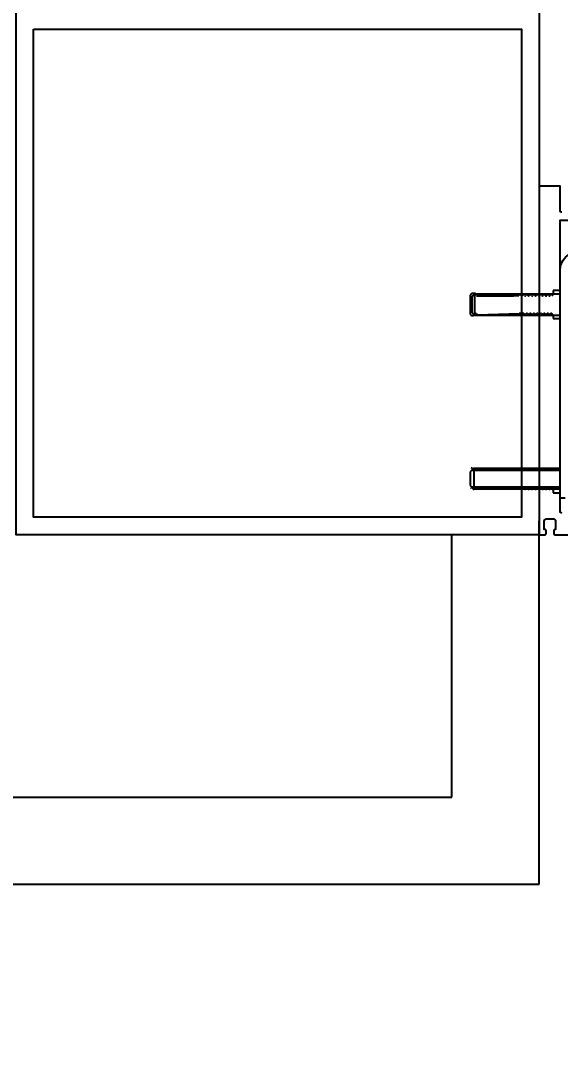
# Model space of a CAD drawing. Header units: centimetres. Extents: x 77182 to 116086, y 20619 to 33555.
# Drawn here: x 81714.19 to 81729.68, y 22323.28 to 22352.66 of the extents above; entities that cross this region are included whole.
import ezdxf

# ---------------------------------------------------------------- set-up
doc = ezdxf.new("R2010")
doc.units = ezdxf.units.CM
doc.header["$LTSCALE"] = 100
for name, color, linetype in [('A-ANNO-DIMS', 187, 'Continuous'), ('A-GLAZ-FRME', 12, 'Continuous'), ('A-WALL-GYPB', 45, 'Continuous'), ('S-STEL', 3, 'Continuous')]:
    doc.layers.add(name, color=color, linetype=linetype)
doc.styles.add('Fields_100', font='act_simplex.shx', dxfattribs={"width": 0.8, "height": 20})
doc.dimstyles.new('FIELDS_100', dxfattribs={"dimscale": 0, "dimtxt": 20, "dimasz": 5, "dimexe": 5, "dimexo": 5, "dimgap": 5, "dimtad": 0, "dimdec": 0, "dimzin": 0, "dimdsep": 46, "dimtxsty": 'Fields_100', "dimblk": 'DOT', "dimcen": 0.09, "dimclrt": 50, "dimadec": 0, "dimazin": 0, "dimtfac": 1, "dimtdec": 0, "dimtix": 1, "dimtofl": 0, "dimtmove": 1, "dimatfit": 3, "dimfxl": 5, "dimfxlon": 1, "dimtolj": 1, "dimtzin": 0, "dimarcsym": 0})

# ---------------------------------------------------------------- blocks, each defined once
blk = doc.blocks.new('_Dot')
at = {"color": 0, "linetype": 'ByBlock', "lineweight": -2}
blk.add_line((-0.5, 0), (-1, 0), dxfattribs=at)
at = {"color": 0, "linetype": 'ByBlock', "const_width": 0.5}
blk.add_lwpolyline([(-0.25, 0, 1), (0.25, 0, 1)], format="xyb", close=True, dxfattribs=at)
blk = doc.blocks.new('*D87')
at = {"layer": 'A-ANNO-DIMS', "color": 0, "lineweight": -2, "transparency": 16777216}
for p, q in [((81690.963, 22763.329), (81680.963, 22763.329)), ((81685.963, 22758.329), (81685.963, 22338.698)), ((81685.963, 21867.925), (81685.963, 22287.555)), ((81690.963, 21862.925), (81680.963, 21862.925))]:
    blk.add_line(p, q, dxfattribs=at)
at = {"layer": 'DEFPOINTS', "color": 0, "transparency": 16777216}
for p in [(81829.952, 22763.329), (81685.963, 21862.925), (81829.952, 21862.925)]:
    blk.add_point(p, dxfattribs=at)
at = {"layer": 'A-ANNO-DIMS', "color": 0, "lineweight": -2, "transparency": 16777216, "xscale": 5, "yscale": 5, "zscale": 5}
for p, rotation in [((81685.963, 22763.329), 90), ((81685.963, 21862.925), 270)]:
    blk.add_blockref('_Dot', p, dxfattribs=dict(at, rotation=rotation))
at = {"layer": 'A-ANNO-DIMS', "color": 50, "transparency": 16777216, "insert": (81685.963, 22313.127), "char_height": 20, "attachment_point": 5, "rotation": 90, "style": 'Fields_100'}
blk.add_mtext('\\A1;900', dxfattribs=at)

msp = doc.modelspace()

# ---------------------------------------------------------------- linework, layer by layer
at = {"layer": 'A-GLAZ-FRME'}
for p, q in [((81727.092, 22344.774), (81727.092, 22344.259)), ((81727.225, 22344.824), (81727.142, 22344.824)), ((81727.212, 22344.809), (81727.152, 22344.749)), ((81727.152, 22344.269), (81727.152, 22344.749)), ((81727.212, 22344.809), (81727.212, 22344.209)), ((81729.668, 22344.809), (81727.212, 22344.809)), ((81727.275, 22344.766), (81727.25, 22344.809)), ((81727.296, 22344.759), (81727.288, 22344.759)), ((81728.505, 22344.801), (81728.484, 22344.766)), ((81728.551, 22344.766), (81728.531, 22344.801)), ((81728.571, 22344.759), (81728.564, 22344.759)), ((81728.605, 22344.801), (81728.584, 22344.766)), ((81728.651, 22344.766), (81728.631, 22344.801)), ((81728.671, 22344.759), (81728.664, 22344.759)), ((81728.705, 22344.801), (81728.684, 22344.766)), ((81728.751, 22344.766), (81728.731, 22344.801)), ((81728.771, 22344.759), (81728.764, 22344.759)), ((81728.805, 22344.801), (81728.784, 22344.766)), ((81728.851, 22344.766), (81728.831, 22344.801)), ((81728.871, 22344.759), (81728.864, 22344.759)), ((81728.905, 22344.801), (81728.884, 22344.766)), ((81728.951, 22344.766), (81728.931, 22344.801)), ((81728.971, 22344.759), (81728.964, 22344.759)), ((81729.005, 22344.801), (81728.984, 22344.766)), ((81729.051, 22344.766), (81729.031, 22344.801)), ((81729.071, 22344.759), (81729.064, 22344.759)), ((81729.105, 22344.801), (81729.084, 22344.766)), ((81729.151, 22344.766), (81729.131, 22344.801)), ((81729.171, 22344.759), (81729.164, 22344.759)), ((81729.205, 22344.801), (81729.184, 22344.766)), ((81729.251, 22344.766), (81729.231, 22344.801)), ((81729.271, 22344.759), (81729.264, 22344.759)), ((81729.305, 22344.801), (81729.284, 22344.766)), ((81729.351, 22344.766), (81729.331, 22344.801)), ((81729.371, 22344.759), (81729.364, 22344.759)), ((81729.405, 22344.801), (81729.384, 22344.766)), ((81729.44, 22344.786), (81729.431, 22344.801)), ((81729.668, 22344.909), (81729.468, 22344.909)), ((81729.468, 22344.909), (81729.468, 22344.793)), ((81727.152, 22344.269), (81727.212, 22344.209)), ((81727.212, 22344.209), (81729.668, 22344.209)), ((81727.216, 22344.232), (81727.224, 22344.25)), ((81727.238, 22344.259), (81727.246, 22344.259)), ((81727.259, 22344.251), (81727.279, 22344.216)), ((81727.305, 22344.216), (81728.501, 22344.251)), ((81728.514, 22344.259), (81728.521, 22344.259)), ((81728.534, 22344.251), (81728.555, 22344.216)), ((81728.581, 22344.216), (81728.601, 22344.251)), ((81728.614, 22344.259), (81728.621, 22344.259)), ((81728.634, 22344.251), (81728.655, 22344.216)), ((81728.681, 22344.216), (81728.701, 22344.251)), ((81728.714, 22344.259), (81728.721, 22344.259)), ((81728.734, 22344.251), (81728.755, 22344.216)), ((81728.781, 22344.216), (81728.801, 22344.251)), ((81728.814, 22344.259), (81728.821, 22344.259)), ((81728.834, 22344.251), (81728.855, 22344.216)), ((81728.881, 22344.216), (81728.901, 22344.251)), ((81728.914, 22344.259), (81728.921, 22344.259)), ((81728.934, 22344.251), (81728.955, 22344.216)), ((81728.981, 22344.216), (81729.001, 22344.251)), ((81729.014, 22344.259), (81729.021, 22344.259)), ((81729.034, 22344.251), (81729.055, 22344.216)), ((81729.081, 22344.216), (81729.101, 22344.251)), ((81729.114, 22344.259), (81729.121, 22344.259)), ((81729.134, 22344.251), (81729.155, 22344.216)), ((81729.181, 22344.216), (81729.201, 22344.251)), ((81729.214, 22344.259), (81729.221, 22344.259)), ((81729.234, 22344.251), (81729.255, 22344.216)), ((81729.281, 22344.216), (81729.301, 22344.251)), ((81729.314, 22344.259), (81729.321, 22344.259)), ((81729.334, 22344.251), (81729.355, 22344.216)), ((81729.381, 22344.216), (81729.401, 22344.251)), ((81729.414, 22344.259), (81729.421, 22344.259)), ((81729.434, 22344.251), (81729.468, 22344.194)), ((81729.468, 22344.194), (81729.468, 22344.109)), ((81729.468, 22344.109), (81729.668, 22344.109)), ((81727.192, 22339.816), (81727.092, 22339.716)), ((81727.092, 22339.716), (81727.092, 22339.316)), ((81729.668, 22339.746), (81727.122, 22339.746)), ((81727.175, 22339.766), (81727.15, 22339.809)), ((81727.196, 22339.759), (81727.188, 22339.759)), ((81727.192, 22339.816), (81727.192, 22339.216)), ((81727.192, 22339.816), (81729.668, 22339.816)), ((81728.505, 22339.801), (81727.209, 22339.766)), ((81728.551, 22339.766), (81728.531, 22339.801)), ((81728.571, 22339.759), (81728.564, 22339.759)), ((81728.605, 22339.801), (81728.584, 22339.766)), ((81728.651, 22339.766), (81728.631, 22339.801)), ((81728.671, 22339.759), (81728.664, 22339.759)), ((81728.705, 22339.801), (81728.684, 22339.766)), ((81728.751, 22339.766), (81728.731, 22339.801)), ((81728.771, 22339.759), (81728.764, 22339.759)), ((81728.805, 22339.801), (81728.784, 22339.766)), ((81728.851, 22339.766), (81728.831, 22339.801)), ((81728.871, 22339.759), (81728.864, 22339.759)), ((81728.905, 22339.801), (81728.884, 22339.766)), ((81728.951, 22339.766), (81728.931, 22339.801)), ((81728.971, 22339.759), (81728.964, 22339.759)), ((81729.005, 22339.801), (81728.984, 22339.766)), ((81729.051, 22339.766), (81729.031, 22339.801)), ((81729.071, 22339.759), (81729.064, 22339.759)), ((81729.105, 22339.801), (81729.084, 22339.766)), ((81729.151, 22339.766), (81729.131, 22339.801)), ((81729.171, 22339.759), (81729.164, 22339.759)), ((81729.205, 22339.801), (81729.184, 22339.766)), ((81729.251, 22339.766), (81729.231, 22339.801)), ((81729.271, 22339.759), (81729.264, 22339.759)), ((81729.305, 22339.801), (81729.284, 22339.766)), ((81729.351, 22339.766), (81729.331, 22339.801)), ((81729.371, 22339.759), (81729.364, 22339.759)), ((81729.405, 22339.801), (81729.384, 22339.766)), ((81729.44, 22339.786), (81729.431, 22339.801)), ((81727.092, 22339.316), (81727.192, 22339.216)), ((81727.116, 22339.232), (81727.124, 22339.25)), ((81727.122, 22339.286), (81729.668, 22339.286)), ((81727.138, 22339.259), (81727.146, 22339.259)), ((81727.159, 22339.251), (81727.179, 22339.216)), ((81729.668, 22339.216), (81727.192, 22339.216)), ((81727.205, 22339.216), (81728.501, 22339.251)), ((81728.514, 22339.259), (81728.521, 22339.259)), ((81728.534, 22339.251), (81728.555, 22339.216)), ((81728.581, 22339.216), (81728.601, 22339.251)), ((81728.614, 22339.259), (81728.621, 22339.259)), ((81728.634, 22339.251), (81728.655, 22339.216)), ((81728.681, 22339.216), (81728.701, 22339.251)), ((81728.714, 22339.259), (81728.721, 22339.259)), ((81728.734, 22339.251), (81728.755, 22339.216)), ((81728.781, 22339.216), (81728.801, 22339.251)), ((81728.814, 22339.259), (81728.821, 22339.259)), ((81728.834, 22339.251), (81728.855, 22339.216)), ((81728.881, 22339.216), (81728.901, 22339.251)), ((81728.914, 22339.259), (81728.921, 22339.259)), ((81728.934, 22339.251), (81728.955, 22339.216)), ((81728.981, 22339.216), (81729.001, 22339.251)), ((81729.014, 22339.259), (81729.021, 22339.259)), ((81729.034, 22339.251), (81729.055, 22339.216)), ((81729.081, 22339.216), (81729.101, 22339.251)), ((81729.114, 22339.259), (81729.121, 22339.259)), ((81729.134, 22339.251), (81729.155, 22339.216)), ((81729.181, 22339.216), (81729.201, 22339.251)), ((81729.214, 22339.259), (81729.221, 22339.259)), ((81729.234, 22339.251), (81729.255, 22339.216)), ((81729.281, 22339.216), (81729.301, 22339.251)), ((81729.314, 22339.259), (81729.321, 22339.259)), ((81729.334, 22339.251), (81729.355, 22339.216)), ((81729.381, 22339.216), (81729.401, 22339.251)), ((81729.414, 22339.259), (81729.421, 22339.259)), ((81729.434, 22339.251), (81729.468, 22339.194)), ((81729.468, 22339.194), (81729.468, 22339.109)), ((81729.468, 22339.109), (81729.668, 22339.109)), ((81729.068, 22337.909), (81729.068, 22338.309)), ((81729.068, 22337.909), (81729.068, 22338.309))]:
    msp.add_line(p, q, dxfattribs=at)
for points in [[(81729.718, 22347.159, -0.414217), (81729.668, 22347.209), (81729.668, 22347.909), (81729.068, 22347.909), (81729.068, 22337.909), (81729.238, 22337.909, 0.414214), (81729.268, 22337.939), (81729.268, 22338.029, 0.414214), (81729.238, 22338.059), (81729.218, 22338.059), (81729.218, 22338.309, -0.414214), (81729.268, 22338.359), (81729.488, 22338.359, -0.414214), (81729.538, 22338.309), (81729.538, 22338.059), (81729.518, 22338.059, 0.414214), (81729.488, 22338.029), (81729.488, 22337.939, 0.414214), (81729.518, 22337.909), (81730.168, 22337.909)], [(81729.718, 22338.529, -0.414214), (81729.668, 22338.579), (81729.668, 22346.929), (81730.528, 22346.929)]]:
    msp.add_lwpolyline(points, format="xyb", dxfattribs=at)
at = {"layer": 'A-GLAZ-FRME', "elevation": 0}
msp.add_lwpolyline([(81729.818, 22338.959), (81729.668, 22338.959), (81729.668, 22345.479, -0.414214), (81730.218, 22346.029)], format="xyb", dxfattribs=at)
at = {"layer": 'A-GLAZ-FRME'}
for centre, radius, start, end in [((81727.142, 22344.774), 0.05, 90, 179.9999), ((81727.225, 22344.794), 0.03, 30.0001, 90), ((81727.288, 22344.774), 0.015, 209.9999, 270.0002), ((81727.335, 22432.669), 87.91, 269.97405, 270.74888), ((81728.518, 22344.794), 0.015, 30, 150), ((81728.564, 22344.774), 0.015, 209.9998, 270.0002), ((81728.571, 22344.774), 0.015, 269.9997, 330.0002), ((81728.618, 22344.794), 0.015, 30, 150), ((81728.664, 22344.774), 0.015, 209.9999, 270.0001), ((81728.671, 22344.774), 0.015, 269.9997, 330.0002), ((81728.718, 22344.794), 0.015, 30, 150), ((81728.764, 22344.774), 0.015, 209.9999, 270.0001), ((81728.771, 22344.774), 0.015, 269.9998, 330.0002), ((81728.818, 22344.794), 0.015, 30, 150), ((81728.864, 22344.774), 0.015, 209.9999, 270.0002), ((81728.871, 22344.774), 0.015, 269.9998, 330.0001), ((81728.918, 22344.794), 0.015, 30, 150), ((81728.964, 22344.774), 0.015, 209.9999, 270.0002), ((81728.971, 22344.774), 0.015, 269.9998, 330.0001), ((81729.018, 22344.794), 0.015, 30, 150), ((81729.064, 22344.774), 0.015, 209.9998, 270.0003), ((81729.071, 22344.774), 0.015, 269.9998, 330.0001), ((81729.118, 22344.794), 0.015, 30, 150), ((81729.164, 22344.774), 0.015, 209.9998, 270.0003), ((81729.171, 22344.774), 0.015, 269.9997, 330.0002), ((81729.218, 22344.794), 0.015, 30, 150), ((81729.264, 22344.774), 0.015, 209.9999, 270.0002), ((81729.271, 22344.774), 0.015, 269.9997, 330.0002), ((81729.318, 22344.794), 0.015, 30, 150), ((81729.364, 22344.774), 0.015, 209.9999, 270.0002), ((81729.371, 22344.774), 0.015, 269.9998, 330.0001), ((81729.418, 22344.794), 0.015, 30, 150), ((81729.453, 22344.793), 0.015, 210, 0), ((81727.157, 22344.259), 0.065, 180, 335.4789), ((81727.238, 22344.244), 0.015, 90.0001, 155.4789), ((81727.246, 22344.244), 0.015, 30.0001, 90), ((81727.292, 22344.224), 0.015, 210, 330), ((81728.514, 22344.244), 0.015, 89.9998, 150.0001), ((81728.521, 22344.244), 0.015, 29.9998, 90.0002), ((81728.568, 22344.224), 0.015, 210, 330), ((81728.614, 22344.244), 0.015, 90.0001, 149.9998), ((81728.621, 22344.244), 0.015, 30.0001, 89.9999), ((81728.668, 22344.224), 0.015, 210, 330), ((81728.714, 22344.244), 0.015, 89.9998, 150.0001), ((81728.721, 22344.244), 0.015, 29.9999, 90.0002), ((81728.768, 22344.224), 0.015, 210, 330), ((81728.814, 22344.244), 0.015, 90, 149.9999), ((81728.821, 22344.244), 0.015, 30.0002, 89.9999), ((81728.868, 22344.224), 0.015, 210, 330), ((81728.914, 22344.244), 0.015, 89.9999, 150), ((81728.921, 22344.244), 0.015, 29.9998, 90.0003), ((81728.968, 22344.224), 0.015, 210, 330), ((81729.014, 22344.244), 0.015, 90.0001, 149.9998), ((81729.021, 22344.244), 0.015, 30.0001, 90), ((81729.068, 22344.224), 0.015, 210, 330), ((81729.114, 22344.244), 0.015, 89.9998, 150.0001), ((81729.121, 22344.244), 0.015, 29.9999, 90.0002), ((81729.168, 22344.224), 0.015, 210, 330), ((81729.214, 22344.244), 0.015, 90.0001, 149.9999), ((81729.221, 22344.244), 0.015, 30.0002, 89.9999), ((81729.268, 22344.224), 0.015, 210, 330), ((81729.314, 22344.244), 0.015, 89.9998, 150.0002), ((81729.321, 22344.244), 0.015, 29.9999, 90.0001), ((81729.368, 22344.224), 0.015, 210, 330), ((81729.414, 22344.244), 0.015, 90, 149.9999), ((81729.421, 22344.244), 0.015, 30.0001, 90), ((81727.124, 22339.794), 0.03, 30.0001, 90), ((81727.188, 22339.774), 0.015, 209.9999, 270.0002), ((81727.196, 22339.774), 0.015, 269.9998, 330.0001), ((81728.518, 22339.794), 0.015, 30, 150), ((81728.564, 22339.774), 0.015, 209.9998, 270.0002), ((81728.571, 22339.774), 0.015, 269.9997, 330.0002), ((81728.618, 22339.794), 0.015, 30, 150), ((81728.664, 22339.774), 0.015, 209.9999, 270.0001), ((81728.671, 22339.774), 0.015, 269.9997, 330.0002), ((81728.718, 22339.794), 0.015, 30, 150), ((81728.764, 22339.774), 0.015, 209.9999, 270.0001), ((81728.771, 22339.774), 0.015, 269.9998, 330.0002), ((81728.818, 22339.794), 0.015, 30, 150), ((81728.864, 22339.774), 0.015, 209.9999, 270.0002), ((81728.871, 22339.774), 0.015, 269.9998, 330.0001), ((81728.918, 22339.794), 0.015, 30, 150), ((81728.964, 22339.774), 0.015, 209.9999, 270.0002), ((81728.971, 22339.774), 0.015, 269.9998, 330.0001), ((81729.018, 22339.794), 0.015, 30, 150), ((81729.064, 22339.774), 0.015, 209.9998, 270.0003), ((81729.071, 22339.774), 0.015, 269.9998, 330.0001), ((81729.118, 22339.794), 0.015, 30, 150), ((81729.164, 22339.774), 0.015, 209.9998, 270.0003), ((81729.171, 22339.774), 0.015, 269.9997, 330.0002), ((81729.218, 22339.794), 0.015, 30, 150), ((81729.264, 22339.774), 0.015, 209.9999, 270.0002), ((81729.271, 22339.774), 0.015, 269.9997, 330.0002), ((81729.318, 22339.794), 0.015, 30, 150), ((81729.364, 22339.774), 0.015, 209.9999, 270.0002), ((81729.371, 22339.774), 0.015, 269.9998, 330.0001), ((81729.418, 22339.794), 0.015, 30, 150), ((81729.453, 22339.793), 0.015, 210, 0), ((81727.138, 22339.244), 0.015, 90.0001, 155.4789), ((81727.146, 22339.244), 0.015, 30.0001, 90), ((81727.192, 22339.224), 0.015, 210, 330), ((81728.514, 22339.244), 0.015, 89.9998, 150.0001), ((81728.521, 22339.244), 0.015, 29.9998, 90.0002), ((81728.568, 22339.224), 0.015, 210, 330), ((81728.614, 22339.244), 0.015, 90.0001, 149.9998), ((81728.621, 22339.244), 0.015, 30.0001, 89.9999), ((81728.668, 22339.224), 0.015, 210, 330), ((81728.714, 22339.244), 0.015, 89.9998, 150.0001), ((81728.721, 22339.244), 0.015, 29.9999, 90.0002), ((81728.768, 22339.224), 0.015, 210, 330), ((81728.814, 22339.244), 0.015, 90, 149.9999), ((81728.821, 22339.244), 0.015, 30.0002, 89.9999), ((81728.868, 22339.224), 0.015, 210, 330), ((81728.914, 22339.244), 0.015, 89.9999, 150), ((81728.921, 22339.244), 0.015, 29.9998, 90.0003), ((81728.968, 22339.224), 0.015, 210, 330), ((81729.014, 22339.244), 0.015, 90.0001, 149.9998), ((81729.021, 22339.244), 0.015, 30.0001, 90), ((81729.068, 22339.224), 0.015, 210, 330), ((81729.114, 22339.244), 0.015, 89.9998, 150.0001), ((81729.121, 22339.244), 0.015, 29.9999, 90.0002), ((81729.168, 22339.224), 0.015, 210, 330), ((81729.214, 22339.244), 0.015, 90.0001, 149.9999), ((81729.221, 22339.244), 0.015, 30.0002, 89.9999), ((81729.268, 22339.224), 0.015, 210, 330), ((81729.314, 22339.244), 0.015, 89.9998, 150.0002), ((81729.321, 22339.244), 0.015, 29.9999, 90.0001), ((81729.368, 22339.224), 0.015, 210, 330), ((81729.414, 22339.244), 0.015, 90, 149.9999), ((81729.421, 22339.244), 0.015, 30.0001, 90)]:
    msp.add_arc(centre, radius, start, end, dxfattribs=at)
at = {"layer": 'A-WALL-GYPB'}
for points in [[(81316.568, 22327.909), (81729.068, 22327.881), (81729.068, 22337.909)], [(81316.568, 22330.409), (81726.568, 22330.381), (81726.568, 22337.909)]]:
    msp.add_lwpolyline(points, dxfattribs=at)
at = {"layer": 'S-STEL'}
for points in [[(81714.068, 22352.909), (81729.068, 22352.909), (81729.068, 22337.909), (81714.068, 22337.909)], [(81714.568, 22352.409), (81728.568, 22352.409), (81728.568, 22338.409), (81714.568, 22338.409)]]:
    msp.add_lwpolyline(points, close=True, dxfattribs=at)

# ---------------------------------------------------------------- dimensions: what is measured, and where the dimension line sits
at = {"layer": 'A-ANNO-DIMS'}
dim = msp.add_linear_dim(base=(81685.963, 21862.925), p1=(81829.952, 22763.329), p2=(81829.952, 21862.925), angle=90, dimstyle='FIELDS_100', override={"dimscale": 1}, dxfattribs=at)
dim.commit()
dim.dimension.update_dxf_attribs({"geometry": '*D87', "text_midpoint": (81685.963, 22313.127)})

doc.saveas('drawing.dxf')
